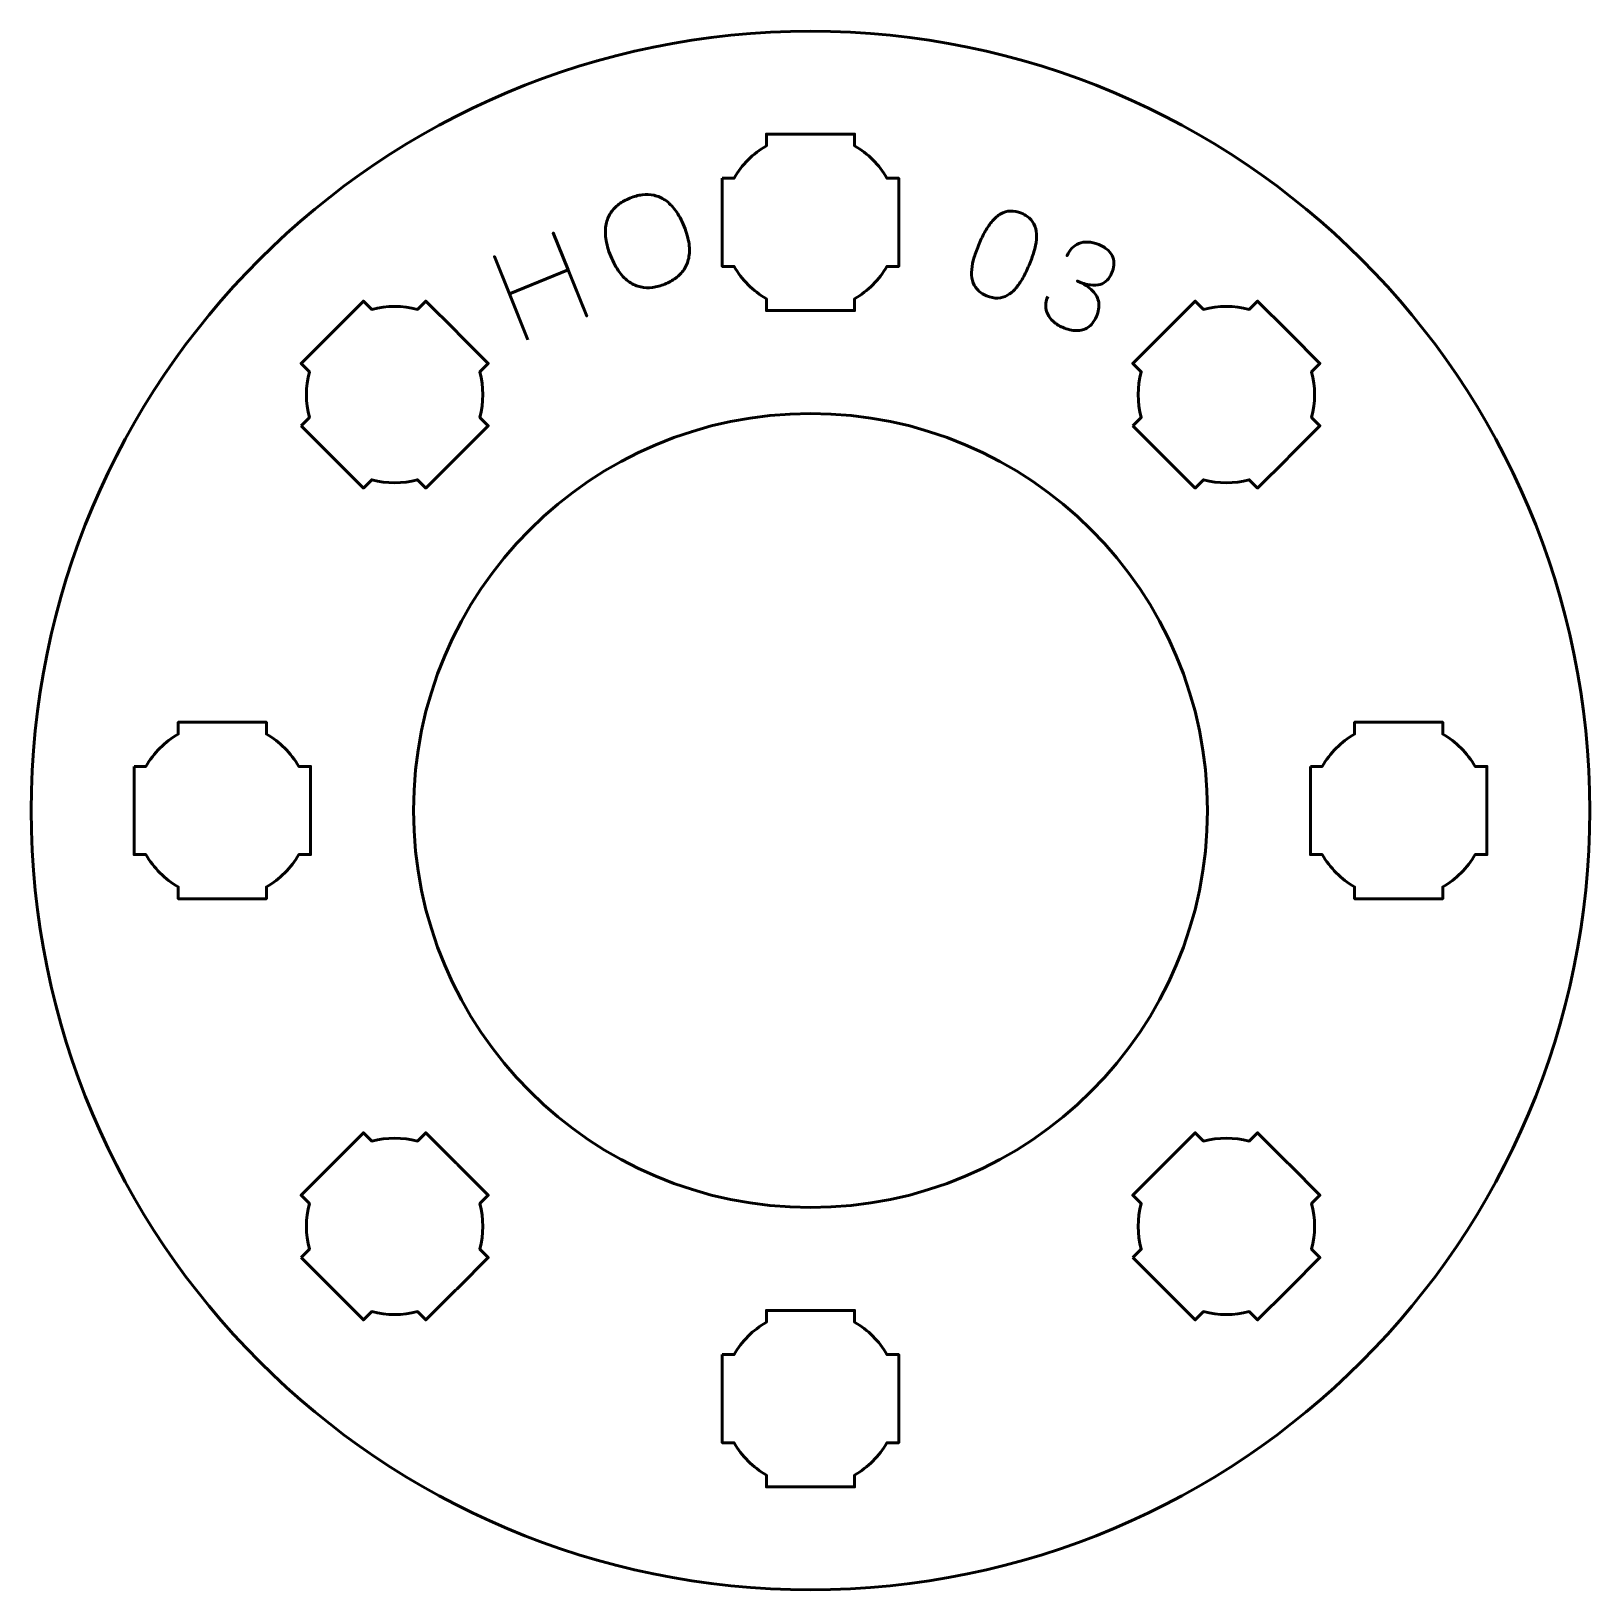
# Model space of a CAD drawing. Header units: centimetres. Extents: x -13.15 to -7.85, y -17.5 to -12.2.
import ezdxf

# ---------------------------------------------------------------- set-up
doc = ezdxf.new("R2010")
doc.units = ezdxf.units.CM
doc.header["$MEASUREMENT"] = 0
doc.layers.add('Layer 1', color=7, linetype='Continuous')

msp = doc.modelspace()

# ---------------------------------------------------------------- linework, layer by layer
at = {"layer": 'Layer 1', "lineweight": 53}
for major_axis in [(0, 2.65), (0, 1.35)]:
    msp.add_ellipse((-10.5, -14.85004), major_axis=major_axis, ratio=1, dxfattribs=at)
for points in [[(-10.8, -12.69994), (-10.8, -12.69994), (-10.7598, -12.69994), (-10.7598, -12.69994), (-10.7598, -12.69994), (-10.73347, -12.65442), (-10.69551, -12.61649), (-10.65, -12.59016), (-10.65, -12.59016), (-10.65, -12.59016), (-10.65, -12.54994), (-10.65, -12.54994), (-10.65, -12.54994), (-10.65, -12.54994), (-10.35, -12.54994), (-10.35, -12.54994), (-10.35, -12.54994), (-10.35, -12.54994), (-10.35, -12.59013), (-10.35, -12.59013), (-10.35, -12.59013), (-10.30447, -12.61646), (-10.26648, -12.65441), (-10.24012, -12.69994), (-10.24012, -12.69994), (-10.24012, -12.69994), (-10.2, -12.69994), (-10.2, -12.69994), (-10.2, -12.69994), (-10.2, -12.69994), (-10.2, -12.84536), (-10.2, -12.84536), (-10.2, -12.84536), (-10.2, -12.84536), (-10.19994, -12.85001), (-10.19994, -12.85001), (-10.19994, -12.85001), (-10.19994, -12.85001), (-10.2, -12.85465), (-10.2, -12.85465), (-10.2, -12.85465), (-10.2, -12.85465), (-10.2, -12.99994), (-10.2, -12.99994), (-10.2, -12.99994), (-10.2, -12.99994), (-10.24007, -12.99994), (-10.24007, -12.99994), (-10.24007, -12.99994), (-10.26642, -13.04551), (-10.30442, -13.08352), (-10.35, -13.10988), (-10.35, -13.10988), (-10.35, -13.10988), (-10.35, -13.14994), (-10.35, -13.14994), (-10.35, -13.14994), (-10.35, -13.14994), (-10.49328, -13.14994), (-10.49328, -13.14994), (-10.49328, -13.14994), (-10.49328, -13.14994), (-10.49995, -13.15002), (-10.49995, -13.15002), (-10.49995, -13.15002), (-10.49995, -13.15002), (-10.50663, -13.14994), (-10.50663, -13.14994), (-10.50663, -13.14994), (-10.50663, -13.14994), (-10.65, -13.14994), (-10.65, -13.14994), (-10.65, -13.14994), (-10.65, -13.14994), (-10.65, -13.10984), (-10.65, -13.10984), (-10.65, -13.10984), (-10.69554, -13.08348), (-10.73352, -13.04549), (-10.75985, -12.99994), (-10.75985, -12.99994), (-10.75985, -12.99994), (-10.8, -12.99994), (-10.8, -12.99994), (-10.8, -12.99994), (-10.8, -12.99994), (-10.8, -12.69994), (-10.8, -12.69994)], [(-12.23243, -13.54183), (-12.23243, -13.54183), (-12.20401, -13.5134), (-12.20401, -13.5134), (-12.20401, -13.5134), (-12.21757, -13.46259), (-12.21755, -13.40893), (-12.20399, -13.35813), (-12.20399, -13.35813), (-12.20399, -13.35813), (-12.23243, -13.32969), (-12.23243, -13.32969), (-12.23243, -13.32969), (-12.23243, -13.32969), (-12.0203, -13.11756), (-12.0203, -13.11756), (-12.0203, -13.11756), (-12.0203, -13.11756), (-11.99188, -13.14598), (-11.99188, -13.14598), (-11.99188, -13.14598), (-11.94107, -13.1324), (-11.88737, -13.13238), (-11.83654, -13.14593), (-11.83654, -13.14593), (-11.83654, -13.14593), (-11.80817, -13.11756), (-11.80817, -13.11756), (-11.80817, -13.11756), (-11.80817, -13.11756), (-11.70534, -13.22039), (-11.70534, -13.22039), (-11.70534, -13.22039), (-11.70534, -13.22039), (-11.70201, -13.22363), (-11.70201, -13.22363), (-11.70201, -13.22363), (-11.70201, -13.22363), (-11.69877, -13.22696), (-11.69877, -13.22696), (-11.69877, -13.22696), (-11.69877, -13.22696), (-11.59604, -13.32969), (-11.59604, -13.32969), (-11.59604, -13.32969), (-11.59604, -13.32969), (-11.62437, -13.35803), (-11.62437, -13.35803), (-11.62437, -13.35803), (-11.61078, -13.40888), (-11.61077, -13.46263), (-11.62436, -13.5135), (-11.62436, -13.5135), (-11.62436, -13.5135), (-11.59604, -13.54183), (-11.59604, -13.54183), (-11.59604, -13.54183), (-11.59604, -13.54183), (-11.69735, -13.64314), (-11.69735, -13.64314), (-11.69735, -13.64314), (-11.69735, -13.64314), (-11.70201, -13.64791), (-11.70201, -13.64791), (-11.70201, -13.64791), (-11.70201, -13.64791), (-11.70679, -13.65258), (-11.70679, -13.65258), (-11.70679, -13.65258), (-11.70679, -13.65258), (-11.80817, -13.75396), (-11.80817, -13.75396), (-11.80817, -13.75396), (-11.80817, -13.75396), (-11.83652, -13.7256), (-11.83652, -13.7256), (-11.83652, -13.7256), (-11.88736, -13.73916), (-11.94108, -13.73916), (-11.99191, -13.72557), (-11.99191, -13.72557), (-11.99191, -13.72557), (-12.0203, -13.75396), (-12.0203, -13.75396), (-12.0203, -13.75396), (-12.0203, -13.75396), (-12.23243, -13.54183), (-12.23243, -13.54183)], [(-9.404, -13.54183), (-9.404, -13.54183), (-9.37558, -13.5134), (-9.37558, -13.5134), (-9.37558, -13.5134), (-9.38915, -13.46259), (-9.38913, -13.40893), (-9.37556, -13.35813), (-9.37556, -13.35813), (-9.37556, -13.35813), (-9.404, -13.32969), (-9.404, -13.32969), (-9.404, -13.32969), (-9.404, -13.32969), (-9.19187, -13.11756), (-9.19187, -13.11756), (-9.19187, -13.11756), (-9.19187, -13.11756), (-9.16345, -13.14598), (-9.16345, -13.14598), (-9.16345, -13.14598), (-9.11264, -13.1324), (-9.05894, -13.13238), (-9.00811, -13.14593), (-9.00811, -13.14593), (-9.00811, -13.14593), (-8.97974, -13.11756), (-8.97974, -13.11756), (-8.97974, -13.11756), (-8.97974, -13.11756), (-8.87691, -13.22039), (-8.87691, -13.22039), (-8.87691, -13.22039), (-8.87691, -13.22039), (-8.87358, -13.22363), (-8.87358, -13.22363), (-8.87358, -13.22363), (-8.87358, -13.22363), (-8.87034, -13.22696), (-8.87034, -13.22696), (-8.87034, -13.22696), (-8.87034, -13.22696), (-8.76761, -13.32969), (-8.76761, -13.32969), (-8.76761, -13.32969), (-8.76761, -13.32969), (-8.79594, -13.35803), (-8.79594, -13.35803), (-8.79594, -13.35803), (-8.78235, -13.40888), (-8.78234, -13.46263), (-8.79593, -13.5135), (-8.79593, -13.5135), (-8.79593, -13.5135), (-8.76761, -13.54183), (-8.76761, -13.54183), (-8.76761, -13.54183), (-8.76761, -13.54183), (-8.86892, -13.64314), (-8.86892, -13.64314), (-8.86892, -13.64314), (-8.86892, -13.64314), (-8.87358, -13.64791), (-8.87358, -13.64791), (-8.87358, -13.64791), (-8.87358, -13.64791), (-8.87836, -13.65258), (-8.87836, -13.65258), (-8.87836, -13.65258), (-8.87836, -13.65258), (-8.97974, -13.75396), (-8.97974, -13.75396), (-8.97974, -13.75396), (-8.97974, -13.75396), (-9.00809, -13.7256), (-9.00809, -13.7256), (-9.00809, -13.7256), (-9.05894, -13.73916), (-9.11265, -13.73916), (-9.16348, -13.72557), (-9.16348, -13.72557), (-9.16348, -13.72557), (-9.19187, -13.75396), (-9.19187, -13.75396), (-9.19187, -13.75396), (-9.19187, -13.75396), (-9.404, -13.54183), (-9.404, -13.54183)], [(-12.8, -14.69994), (-12.8, -14.69994), (-12.7598, -14.69994), (-12.7598, -14.69994), (-12.7598, -14.69994), (-12.73347, -14.65442), (-12.69551, -14.61649), (-12.65, -14.59016), (-12.65, -14.59016), (-12.65, -14.59016), (-12.65, -14.54994), (-12.65, -14.54994), (-12.65, -14.54994), (-12.65, -14.54994), (-12.35, -14.54994), (-12.35, -14.54994), (-12.35, -14.54994), (-12.35, -14.54994), (-12.35, -14.59013), (-12.35, -14.59013), (-12.35, -14.59013), (-12.30447, -14.61646), (-12.26648, -14.65441), (-12.24012, -14.69994), (-12.24012, -14.69994), (-12.24012, -14.69994), (-12.2, -14.69994), (-12.2, -14.69994), (-12.2, -14.69994), (-12.2, -14.69994), (-12.2, -14.84536), (-12.2, -14.84536), (-12.2, -14.84536), (-12.2, -14.84536), (-12.19994, -14.85001), (-12.19994, -14.85001), (-12.19994, -14.85001), (-12.19994, -14.85001), (-12.2, -14.85465), (-12.2, -14.85465), (-12.2, -14.85465), (-12.2, -14.85465), (-12.2, -14.99994), (-12.2, -14.99994), (-12.2, -14.99994), (-12.2, -14.99994), (-12.24007, -14.99994), (-12.24007, -14.99994), (-12.24007, -14.99994), (-12.26642, -15.04551), (-12.30442, -15.08352), (-12.35, -15.10988), (-12.35, -15.10988), (-12.35, -15.10988), (-12.35, -15.14994), (-12.35, -15.14994), (-12.35, -15.14994), (-12.35, -15.14994), (-12.49328, -15.14994), (-12.49328, -15.14994), (-12.49328, -15.14994), (-12.49328, -15.14994), (-12.49995, -15.15002), (-12.49995, -15.15002), (-12.49995, -15.15002), (-12.49995, -15.15002), (-12.50663, -15.14994), (-12.50663, -15.14994), (-12.50663, -15.14994), (-12.50663, -15.14994), (-12.65, -15.14994), (-12.65, -15.14994), (-12.65, -15.14994), (-12.65, -15.14994), (-12.65, -15.10984), (-12.65, -15.10984), (-12.65, -15.10984), (-12.69554, -15.08348), (-12.73352, -15.04549), (-12.75985, -14.99994), (-12.75985, -14.99994), (-12.75985, -14.99994), (-12.8, -14.99994), (-12.8, -14.99994), (-12.8, -14.99994), (-12.8, -14.99994), (-12.8, -14.69994), (-12.8, -14.69994)], [(-8.8, -14.69994), (-8.8, -14.69994), (-8.7598, -14.69994), (-8.7598, -14.69994), (-8.7598, -14.69994), (-8.73347, -14.65442), (-8.69551, -14.61649), (-8.65, -14.59016), (-8.65, -14.59016), (-8.65, -14.59016), (-8.65, -14.54994), (-8.65, -14.54994), (-8.65, -14.54994), (-8.65, -14.54994), (-8.35, -14.54994), (-8.35, -14.54994), (-8.35, -14.54994), (-8.35, -14.54994), (-8.35, -14.59013), (-8.35, -14.59013), (-8.35, -14.59013), (-8.30447, -14.61646), (-8.26648, -14.65441), (-8.24012, -14.69994), (-8.24012, -14.69994), (-8.24012, -14.69994), (-8.2, -14.69994), (-8.2, -14.69994), (-8.2, -14.69994), (-8.2, -14.69994), (-8.2, -14.84536), (-8.2, -14.84536), (-8.2, -14.84536), (-8.2, -14.84536), (-8.19994, -14.85001), (-8.19994, -14.85001), (-8.19994, -14.85001), (-8.19994, -14.85001), (-8.2, -14.85465), (-8.2, -14.85465), (-8.2, -14.85465), (-8.2, -14.85465), (-8.2, -14.99994), (-8.2, -14.99994), (-8.2, -14.99994), (-8.2, -14.99994), (-8.24007, -14.99994), (-8.24007, -14.99994), (-8.24007, -14.99994), (-8.26642, -15.04551), (-8.30442, -15.08352), (-8.35, -15.10988), (-8.35, -15.10988), (-8.35, -15.10988), (-8.35, -15.14994), (-8.35, -15.14994), (-8.35, -15.14994), (-8.35, -15.14994), (-8.49328, -15.14994), (-8.49328, -15.14994), (-8.49328, -15.14994), (-8.49328, -15.14994), (-8.49995, -15.15002), (-8.49995, -15.15002), (-8.49995, -15.15002), (-8.49995, -15.15002), (-8.50663, -15.14994), (-8.50663, -15.14994), (-8.50663, -15.14994), (-8.50663, -15.14994), (-8.65, -15.14994), (-8.65, -15.14994), (-8.65, -15.14994), (-8.65, -15.14994), (-8.65, -15.10984), (-8.65, -15.10984), (-8.65, -15.10984), (-8.69554, -15.08348), (-8.73352, -15.04549), (-8.75985, -14.99994), (-8.75985, -14.99994), (-8.75985, -14.99994), (-8.8, -14.99994), (-8.8, -14.99994), (-8.8, -14.99994), (-8.8, -14.99994), (-8.8, -14.69994), (-8.8, -14.69994)], [(-12.23243, -16.37025), (-12.23243, -16.37025), (-12.20401, -16.34183), (-12.20401, -16.34183), (-12.20401, -16.34183), (-12.21757, -16.29102), (-12.21755, -16.23736), (-12.20399, -16.18656), (-12.20399, -16.18656), (-12.20399, -16.18656), (-12.23243, -16.15812), (-12.23243, -16.15812), (-12.23243, -16.15812), (-12.23243, -16.15812), (-12.0203, -15.94599), (-12.0203, -15.94599), (-12.0203, -15.94599), (-12.0203, -15.94599), (-11.99188, -15.97441), (-11.99188, -15.97441), (-11.99188, -15.97441), (-11.94107, -15.96083), (-11.88737, -15.9608), (-11.83654, -15.97436), (-11.83654, -15.97436), (-11.83654, -15.97436), (-11.80817, -15.94599), (-11.80817, -15.94599), (-11.80817, -15.94599), (-11.80817, -15.94599), (-11.70534, -16.04882), (-11.70534, -16.04882), (-11.70534, -16.04882), (-11.70534, -16.04882), (-11.70201, -16.05206), (-11.70201, -16.05206), (-11.70201, -16.05206), (-11.70201, -16.05206), (-11.69877, -16.05538), (-11.69877, -16.05538), (-11.69877, -16.05538), (-11.69877, -16.05538), (-11.59604, -16.15812), (-11.59604, -16.15812), (-11.59604, -16.15812), (-11.59604, -16.15812), (-11.62437, -16.18645), (-11.62437, -16.18645), (-11.62437, -16.18645), (-11.61078, -16.23731), (-11.61077, -16.29106), (-11.62436, -16.34193), (-11.62436, -16.34193), (-11.62436, -16.34193), (-11.59604, -16.37025), (-11.59604, -16.37025), (-11.59604, -16.37025), (-11.59604, -16.37025), (-11.69735, -16.47157), (-11.69735, -16.47157), (-11.69735, -16.47157), (-11.69735, -16.47157), (-11.70201, -16.47634), (-11.70201, -16.47634), (-11.70201, -16.47634), (-11.70201, -16.47634), (-11.70679, -16.48101), (-11.70679, -16.48101), (-11.70679, -16.48101), (-11.70679, -16.48101), (-11.80817, -16.58238), (-11.80817, -16.58238), (-11.80817, -16.58238), (-11.80817, -16.58238), (-11.83652, -16.55403), (-11.83652, -16.55403), (-11.83652, -16.55403), (-11.88736, -16.56759), (-11.94108, -16.56758), (-11.99191, -16.55399), (-11.99191, -16.55399), (-11.99191, -16.55399), (-12.0203, -16.58238), (-12.0203, -16.58238), (-12.0203, -16.58238), (-12.0203, -16.58238), (-12.23243, -16.37025), (-12.23243, -16.37025)], [(-9.404, -16.37025), (-9.404, -16.37025), (-9.37558, -16.34183), (-9.37558, -16.34183), (-9.37558, -16.34183), (-9.38915, -16.29102), (-9.38913, -16.23736), (-9.37556, -16.18656), (-9.37556, -16.18656), (-9.37556, -16.18656), (-9.404, -16.15812), (-9.404, -16.15812), (-9.404, -16.15812), (-9.404, -16.15812), (-9.19187, -15.94599), (-9.19187, -15.94599), (-9.19187, -15.94599), (-9.19187, -15.94599), (-9.16345, -15.97441), (-9.16345, -15.97441), (-9.16345, -15.97441), (-9.11264, -15.96083), (-9.05894, -15.9608), (-9.00811, -15.97436), (-9.00811, -15.97436), (-9.00811, -15.97436), (-8.97974, -15.94599), (-8.97974, -15.94599), (-8.97974, -15.94599), (-8.97974, -15.94599), (-8.87691, -16.04882), (-8.87691, -16.04882), (-8.87691, -16.04882), (-8.87691, -16.04882), (-8.87358, -16.05206), (-8.87358, -16.05206), (-8.87358, -16.05206), (-8.87358, -16.05206), (-8.87034, -16.05538), (-8.87034, -16.05538), (-8.87034, -16.05538), (-8.87034, -16.05538), (-8.76761, -16.15812), (-8.76761, -16.15812), (-8.76761, -16.15812), (-8.76761, -16.15812), (-8.79594, -16.18645), (-8.79594, -16.18645), (-8.79594, -16.18645), (-8.78235, -16.23731), (-8.78234, -16.29106), (-8.79593, -16.34193), (-8.79593, -16.34193), (-8.79593, -16.34193), (-8.76761, -16.37025), (-8.76761, -16.37025), (-8.76761, -16.37025), (-8.76761, -16.37025), (-8.86892, -16.47157), (-8.86892, -16.47157), (-8.86892, -16.47157), (-8.86892, -16.47157), (-8.87358, -16.47634), (-8.87358, -16.47634), (-8.87358, -16.47634), (-8.87358, -16.47634), (-8.87836, -16.48101), (-8.87836, -16.48101), (-8.87836, -16.48101), (-8.87836, -16.48101), (-8.97974, -16.58238), (-8.97974, -16.58238), (-8.97974, -16.58238), (-8.97974, -16.58238), (-9.00809, -16.55403), (-9.00809, -16.55403), (-9.00809, -16.55403), (-9.05894, -16.56759), (-9.11265, -16.56758), (-9.16348, -16.55399), (-9.16348, -16.55399), (-9.16348, -16.55399), (-9.19187, -16.58238), (-9.19187, -16.58238), (-9.19187, -16.58238), (-9.19187, -16.58238), (-9.404, -16.37025), (-9.404, -16.37025)], [(-10.8, -16.69994), (-10.8, -16.69994), (-10.7598, -16.69994), (-10.7598, -16.69994), (-10.7598, -16.69994), (-10.73347, -16.65442), (-10.69551, -16.61649), (-10.65, -16.59016), (-10.65, -16.59016), (-10.65, -16.59016), (-10.65, -16.54994), (-10.65, -16.54994), (-10.65, -16.54994), (-10.65, -16.54994), (-10.35, -16.54994), (-10.35, -16.54994), (-10.35, -16.54994), (-10.35, -16.54994), (-10.35, -16.59013), (-10.35, -16.59013), (-10.35, -16.59013), (-10.30447, -16.61646), (-10.26648, -16.65441), (-10.24012, -16.69994), (-10.24012, -16.69994), (-10.24012, -16.69994), (-10.2, -16.69994), (-10.2, -16.69994), (-10.2, -16.69994), (-10.2, -16.69994), (-10.2, -16.84536), (-10.2, -16.84536), (-10.2, -16.84536), (-10.2, -16.84536), (-10.19994, -16.85001), (-10.19994, -16.85001), (-10.19994, -16.85001), (-10.19994, -16.85001), (-10.2, -16.85465), (-10.2, -16.85465), (-10.2, -16.85465), (-10.2, -16.85465), (-10.2, -16.99994), (-10.2, -16.99994), (-10.2, -16.99994), (-10.2, -16.99994), (-10.24007, -16.99994), (-10.24007, -16.99994), (-10.24007, -16.99994), (-10.26642, -17.04551), (-10.30442, -17.08352), (-10.35, -17.10988), (-10.35, -17.10988), (-10.35, -17.10988), (-10.35, -17.14994), (-10.35, -17.14994), (-10.35, -17.14994), (-10.35, -17.14994), (-10.49328, -17.14994), (-10.49328, -17.14994), (-10.49328, -17.14994), (-10.49328, -17.14994), (-10.49995, -17.15002), (-10.49995, -17.15002), (-10.49995, -17.15002), (-10.49995, -17.15002), (-10.50663, -17.14994), (-10.50663, -17.14994), (-10.50663, -17.14994), (-10.50663, -17.14994), (-10.65, -17.14994), (-10.65, -17.14994), (-10.65, -17.14994), (-10.65, -17.14994), (-10.65, -17.10984), (-10.65, -17.10984), (-10.65, -17.10984), (-10.69554, -17.08348), (-10.73352, -17.04549), (-10.75985, -16.99994), (-10.75985, -16.99994), (-10.75985, -16.99994), (-10.8, -16.99994), (-10.8, -16.99994), (-10.8, -16.99994), (-10.8, -16.99994), (-10.8, -16.69994), (-10.8, -16.69994)]]:
    msp.add_open_spline(points, degree=3, knots=[0, 0, 0, 0, 0.0454545, 0.0454545, 0.0454545, 0.0454545, 0.0909091, 0.0909091, 0.0909091, 0.0909091, 0.1363636, 0.1363636, 0.1363636, 0.1363636, 0.1818182, 0.1818182, 0.1818182, 0.1818182, 0.2272727, 0.2272727, 0.2272727, 0.2272727, 0.2727273, 0.2727273, 0.2727273, 0.2727273, 0.3181818, 0.3181818, 0.3181818, 0.3181818, 0.3636364, 0.3636364, 0.3636364, 0.3636364, 0.4090909, 0.4090909, 0.4090909, 0.4090909, 0.4545455, 0.4545455, 0.4545455, 0.4545455, 0.5, 0.5, 0.5, 0.5, 0.5454545, 0.5454545, 0.5454545, 0.5454545, 0.5909091, 0.5909091, 0.5909091, 0.5909091, 0.6363636, 0.6363636, 0.6363636, 0.6363636, 0.6818182, 0.6818182, 0.6818182, 0.6818182, 0.7272727, 0.7272727, 0.7272727, 0.7272727, 0.7727273, 0.7727273, 0.7727273, 0.7727273, 0.8181818, 0.8181818, 0.8181818, 0.8181818, 0.8636364, 0.8636364, 0.8636364, 0.8636364, 0.9090909, 0.9090909, 0.9090909, 0.9090909, 0.9545455, 0.9545455, 0.9545455, 0.9545455, 1, 1, 1, 1], dxfattribs=at)
at = {"layer": 'Layer 1', "color": 5, "lineweight": 53}
for points, knots in [([(-10.99553, -13.06031), (-10.98172, -13.05479), (-10.96924, -13.04791), (-10.95809, -13.03961), (-10.95809, -13.03961), (-10.94694, -13.03138), (-10.93761, -13.02165), (-10.93004, -13.01037), (-10.93004, -13.01037), (-10.92253, -12.99914), (-10.9172, -12.98627), (-10.91418, -12.97184), (-10.91418, -12.97184), (-10.9111, -12.9574), (-10.91081, -12.94117), (-10.91312, -12.92323), (-10.91312, -12.92323), (-10.9155, -12.90529), (-10.92105, -12.88555), (-10.92967, -12.86389), (-10.92967, -12.86389), (-10.93845, -12.84229), (-10.94824, -12.82421), (-10.95905, -12.80959), (-10.95905, -12.80959), (-10.96987, -12.79503), (-10.98133, -12.7835), (-10.9936, -12.77514), (-10.9936, -12.77514), (-11.00588, -12.76677), (-11.01867, -12.76116), (-11.03191, -12.75822), (-11.03191, -12.75822), (-11.04522, -12.75535), (-11.05869, -12.75474), (-11.07247, -12.75645), (-11.07247, -12.75645), (-11.08624, -12.75824), (-11.10003, -12.76193), (-11.11384, -12.76752), (-11.11384, -12.76752), (-11.12765, -12.77304), (-11.14013, -12.78), (-11.15121, -12.78829), (-11.15121, -12.78829), (-11.16236, -12.79659), (-11.17162, -12.80639), (-11.17912, -12.81775), (-11.17912, -12.81775), (-11.1867, -12.82905), (-11.19196, -12.84198), (-11.19498, -12.85649), (-11.19498, -12.85649), (-11.198, -12.87107), (-11.19828, -12.8873), (-11.1959, -12.90531), (-11.1959, -12.90531), (-11.19352, -12.92326), (-11.18798, -12.94306), (-11.17934, -12.96473), (-11.17934, -12.96473), (-11.1705, -12.98632), (-11.16079, -13.0044), (-11.14997, -13.01896), (-11.14997, -13.01896), (-11.13923, -13.03345), (-11.12776, -13.0449), (-11.11548, -13.05319), (-11.11548, -13.05319), (-11.10328, -13.06149), (-11.09049, -13.06703), (-11.07732, -13.06983), (-11.07732, -13.06983), (-11.06408, -13.0727), (-11.05054, -13.07324), (-11.03683, -13.07145), (-11.03683, -13.07145), (-11.02305, -13.06967), (-11.00926, -13.0659), (-10.99553, -13.06031)], [0, 0, 0, 0, 0.05, 0.05, 0.05, 0.05, 0.1, 0.1, 0.1, 0.1, 0.15, 0.15, 0.15, 0.15, 0.2, 0.2, 0.2, 0.2, 0.25, 0.25, 0.25, 0.25, 0.3, 0.3, 0.3, 0.3, 0.35, 0.35, 0.35, 0.35, 0.4, 0.4, 0.4, 0.4, 0.45, 0.45, 0.45, 0.45, 0.5, 0.5, 0.5, 0.5, 0.55, 0.55, 0.55, 0.55, 0.6, 0.6, 0.6, 0.6, 0.65, 0.65, 0.65, 0.65, 0.7, 0.7, 0.7, 0.7, 0.75, 0.75, 0.75, 0.75, 0.8, 0.8, 0.8, 0.8, 0.85, 0.85, 0.85, 0.85, 0.9, 0.9, 0.9, 0.9, 0.95, 0.95, 0.95, 0.95, 1, 1, 1, 1]), ([(-10.99553, -13.06031), (-10.98172, -13.05479), (-10.96924, -13.04791), (-10.95809, -13.03961), (-10.95809, -13.03961), (-10.94694, -13.03138), (-10.93761, -13.02165), (-10.93004, -13.01037), (-10.93004, -13.01037), (-10.92253, -12.99914), (-10.9172, -12.98627), (-10.91418, -12.97184), (-10.91418, -12.97184), (-10.9111, -12.9574), (-10.91081, -12.94117), (-10.91312, -12.92323), (-10.91312, -12.92323), (-10.9155, -12.90529), (-10.92105, -12.88555), (-10.92967, -12.86389), (-10.92967, -12.86389), (-10.93845, -12.84229), (-10.94824, -12.82421), (-10.95905, -12.80959), (-10.95905, -12.80959), (-10.96987, -12.79503), (-10.98133, -12.7835), (-10.9936, -12.77514), (-10.9936, -12.77514), (-11.00588, -12.76677), (-11.01867, -12.76116), (-11.03191, -12.75822), (-11.03191, -12.75822), (-11.04522, -12.75535), (-11.05869, -12.75474), (-11.07247, -12.75645), (-11.07247, -12.75645), (-11.08624, -12.75824), (-11.10003, -12.76193), (-11.11384, -12.76752), (-11.11384, -12.76752), (-11.12765, -12.77304), (-11.14013, -12.78), (-11.15121, -12.78829), (-11.15121, -12.78829), (-11.16236, -12.79659), (-11.17162, -12.80639), (-11.17912, -12.81775), (-11.17912, -12.81775), (-11.1867, -12.82905), (-11.19196, -12.84198), (-11.19498, -12.85649), (-11.19498, -12.85649), (-11.198, -12.87107), (-11.19828, -12.8873), (-11.1959, -12.90531), (-11.1959, -12.90531), (-11.19352, -12.92326), (-11.18798, -12.94306), (-11.17934, -12.96473), (-11.17934, -12.96473), (-11.1705, -12.98632), (-11.16079, -13.0044), (-11.14997, -13.01896), (-11.14997, -13.01896), (-11.13923, -13.03345), (-11.12776, -13.0449), (-11.11548, -13.05319), (-11.11548, -13.05319), (-11.10328, -13.06149), (-11.09049, -13.06703), (-11.07732, -13.06983), (-11.07732, -13.06983), (-11.06408, -13.0727), (-11.05054, -13.07324), (-11.03683, -13.07145), (-11.03683, -13.07145), (-11.02305, -13.06967), (-11.00926, -13.0659), (-10.99553, -13.06031)], [0, 0, 0, 0, 0.05, 0.05, 0.05, 0.05, 0.1, 0.1, 0.1, 0.1, 0.15, 0.15, 0.15, 0.15, 0.2, 0.2, 0.2, 0.2, 0.25, 0.25, 0.25, 0.25, 0.3, 0.3, 0.3, 0.3, 0.35, 0.35, 0.35, 0.35, 0.4, 0.4, 0.4, 0.4, 0.45, 0.45, 0.45, 0.45, 0.5, 0.5, 0.5, 0.5, 0.55, 0.55, 0.55, 0.55, 0.6, 0.6, 0.6, 0.6, 0.65, 0.65, 0.65, 0.65, 0.7, 0.7, 0.7, 0.7, 0.75, 0.75, 0.75, 0.75, 0.8, 0.8, 0.8, 0.8, 0.85, 0.85, 0.85, 0.85, 0.9, 0.9, 0.9, 0.9, 0.95, 0.95, 0.95, 0.95, 1, 1, 1, 1]), ([(-9.90133, -13.09996), (-9.88762, -13.10565), (-9.87487, -13.10823), (-9.86309, -13.1077), (-9.86309, -13.1077), (-9.85137, -13.10716), (-9.8404, -13.10394), (-9.83033, -13.09817), (-9.83033, -13.09817), (-9.82019, -13.09234), (-9.81081, -13.08437), (-9.80219, -13.07429), (-9.80219, -13.07429), (-9.79348, -13.0642), (-9.78541, -13.05242), (-9.77788, -13.03908), (-9.77788, -13.03908), (-9.77043, -13.02574), (-9.7634, -13.01127), (-9.75683, -12.99566), (-9.75683, -12.99566), (-9.75021, -12.98019), (-9.74471, -12.96515), (-9.74029, -12.95051), (-9.74029, -12.95051), (-9.73592, -12.93586), (-9.73312, -12.92192), (-9.73188, -12.90867), (-9.73188, -12.90867), (-9.73063, -12.89541), (-9.73144, -12.88314), (-9.73423, -12.87175), (-9.73423, -12.87175), (-9.73703, -12.86043), (-9.7423, -12.85037), (-9.75012, -12.84148), (-9.75012, -12.84148), (-9.75788, -12.83259), (-9.76861, -12.82523), (-9.78225, -12.81932), (-9.78225, -12.81932), (-9.79595, -12.81364), (-9.80863, -12.81106), (-9.82042, -12.81159), (-9.82042, -12.81159), (-9.83221, -12.81219), (-9.84318, -12.81541), (-9.85331, -12.82125), (-9.85331, -12.82125), (-9.86338, -12.82709), (-9.87277, -12.83505), (-9.88146, -12.84521), (-9.88146, -12.84521), (-9.89016, -12.85528), (-9.89824, -12.86699), (-9.90569, -12.88034), (-9.90569, -12.88034), (-9.91321, -12.89361), (-9.92018, -12.90808), (-9.92674, -12.92355), (-9.92674, -12.92355), (-9.93337, -12.93915), (-9.93893, -12.95421), (-9.94329, -12.96891), (-9.94329, -12.96891), (-9.94773, -12.98355), (-9.95053, -12.9975), (-9.95178, -13.01075), (-9.95178, -13.01075), (-9.95301, -13.02401), (-9.95221, -13.03629), (-9.94935, -13.04761), (-9.94935, -13.04761), (-9.94655, -13.05892), (-9.94127, -13.06898), (-9.93345, -13.07787), (-9.93345, -13.07787), (-9.92569, -13.08669), (-9.91496, -13.09405), (-9.90133, -13.09996)], [0, 0, 0, 0, 0.05, 0.05, 0.05, 0.05, 0.1, 0.1, 0.1, 0.1, 0.15, 0.15, 0.15, 0.15, 0.2, 0.2, 0.2, 0.2, 0.25, 0.25, 0.25, 0.25, 0.3, 0.3, 0.3, 0.3, 0.35, 0.35, 0.35, 0.35, 0.4, 0.4, 0.4, 0.4, 0.45, 0.45, 0.45, 0.45, 0.5, 0.5, 0.5, 0.5, 0.55, 0.55, 0.55, 0.55, 0.6, 0.6, 0.6, 0.6, 0.65, 0.65, 0.65, 0.65, 0.7, 0.7, 0.7, 0.7, 0.75, 0.75, 0.75, 0.75, 0.8, 0.8, 0.8, 0.8, 0.85, 0.85, 0.85, 0.85, 0.9, 0.9, 0.9, 0.9, 0.95, 0.95, 0.95, 0.95, 1, 1, 1, 1]), ([(-9.90133, -13.09996), (-9.88762, -13.10565), (-9.87487, -13.10823), (-9.86309, -13.1077), (-9.86309, -13.1077), (-9.85137, -13.10716), (-9.8404, -13.10394), (-9.83033, -13.09817), (-9.83033, -13.09817), (-9.82019, -13.09234), (-9.81081, -13.08437), (-9.80219, -13.07429), (-9.80219, -13.07429), (-9.79348, -13.0642), (-9.78541, -13.05242), (-9.77788, -13.03908), (-9.77788, -13.03908), (-9.77043, -13.02574), (-9.7634, -13.01127), (-9.75683, -12.99566), (-9.75683, -12.99566), (-9.75021, -12.98019), (-9.74471, -12.96515), (-9.74029, -12.95051), (-9.74029, -12.95051), (-9.73592, -12.93586), (-9.73312, -12.92192), (-9.73188, -12.90867), (-9.73188, -12.90867), (-9.73063, -12.89541), (-9.73144, -12.88314), (-9.73423, -12.87175), (-9.73423, -12.87175), (-9.73703, -12.86043), (-9.7423, -12.85037), (-9.75012, -12.84148), (-9.75012, -12.84148), (-9.75788, -12.83259), (-9.76861, -12.82523), (-9.78225, -12.81932), (-9.78225, -12.81932), (-9.79595, -12.81364), (-9.80863, -12.81106), (-9.82042, -12.81159), (-9.82042, -12.81159), (-9.83221, -12.81219), (-9.84318, -12.81541), (-9.85331, -12.82125), (-9.85331, -12.82125), (-9.86338, -12.82709), (-9.87277, -12.83505), (-9.88146, -12.84521), (-9.88146, -12.84521), (-9.89016, -12.85528), (-9.89824, -12.86699), (-9.90569, -12.88034), (-9.90569, -12.88034), (-9.91321, -12.89361), (-9.92018, -12.90808), (-9.92674, -12.92355), (-9.92674, -12.92355), (-9.93337, -12.93915), (-9.93893, -12.95421), (-9.94329, -12.96891), (-9.94329, -12.96891), (-9.94773, -12.98355), (-9.95053, -12.9975), (-9.95178, -13.01075), (-9.95178, -13.01075), (-9.95301, -13.02401), (-9.95221, -13.03629), (-9.94935, -13.04761), (-9.94935, -13.04761), (-9.94655, -13.05892), (-9.94127, -13.06898), (-9.93345, -13.07787), (-9.93345, -13.07787), (-9.92569, -13.08669), (-9.91496, -13.09405), (-9.90133, -13.09996)], [0, 0, 0, 0, 0.05, 0.05, 0.05, 0.05, 0.1, 0.1, 0.1, 0.1, 0.15, 0.15, 0.15, 0.15, 0.2, 0.2, 0.2, 0.2, 0.25, 0.25, 0.25, 0.25, 0.3, 0.3, 0.3, 0.3, 0.35, 0.35, 0.35, 0.35, 0.4, 0.4, 0.4, 0.4, 0.45, 0.45, 0.45, 0.45, 0.5, 0.5, 0.5, 0.5, 0.55, 0.55, 0.55, 0.55, 0.6, 0.6, 0.6, 0.6, 0.65, 0.65, 0.65, 0.65, 0.7, 0.7, 0.7, 0.7, 0.75, 0.75, 0.75, 0.75, 0.8, 0.8, 0.8, 0.8, 0.85, 0.85, 0.85, 0.85, 0.9, 0.9, 0.9, 0.9, 0.95, 0.95, 0.95, 0.95, 1, 1, 1, 1]), ([(-11.46064, -13.24938), (-11.46064, -13.24938), (-11.52391, -13.09275), (-11.52391, -13.09275), (-11.52391, -13.09275), (-11.52391, -13.09275), (-11.32409, -13.01208), (-11.32409, -13.01208), (-11.32409, -13.01208), (-11.32409, -13.01208), (-11.26082, -13.16863), (-11.26082, -13.16863), (-11.26082, -13.16863), (-11.26082, -13.16863), (-11.37498, -12.88604), (-11.37498, -12.88604), (-11.37498, -12.88604), (-11.37498, -12.88604), (-11.32409, -13.01208), (-11.32409, -13.01208), (-11.32409, -13.01208), (-11.32409, -13.01208), (-11.52391, -13.09275), (-11.52391, -13.09275), (-11.52391, -13.09275), (-11.52391, -13.09275), (-11.5748, -12.96679), (-11.5748, -12.96679), (-11.5748, -12.96679), (-11.5748, -12.96679), (-11.46064, -13.24938), (-11.46064, -13.24938)], [0, 0, 0, 0, 0.125, 0.125, 0.125, 0.125, 0.25, 0.25, 0.25, 0.25, 0.375, 0.375, 0.375, 0.375, 0.5, 0.5, 0.5, 0.5, 0.625, 0.625, 0.625, 0.625, 0.75, 0.75, 0.75, 0.75, 0.875, 0.875, 0.875, 0.875, 1, 1, 1, 1]), ([(-9.69314, -13.10238), (-9.69753, -13.11285), (-9.69974, -13.12313), (-9.69977, -13.13329), (-9.69977, -13.13329), (-9.69971, -13.14345), (-9.69761, -13.15314), (-9.69331, -13.16234), (-9.69331, -13.16234), (-9.68902, -13.17156), (-9.6826, -13.17994), (-9.6742, -13.18756), (-9.6742, -13.18756), (-9.66572, -13.19512), (-9.65527, -13.20162), (-9.64276, -13.20696), (-9.64276, -13.20696), (-9.62609, -13.21416), (-9.6104, -13.21789), (-9.59572, -13.21837), (-9.59572, -13.21837), (-9.58105, -13.21878), (-9.56797, -13.21523), (-9.5564, -13.20757), (-9.5564, -13.20757), (-9.54483, -13.19998), (-9.53541, -13.18765), (-9.52799, -13.17057), (-9.52799, -13.17057), (-9.52072, -13.15341), (-9.51804, -13.13749), (-9.52003, -13.1228), (-9.52003, -13.1228), (-9.52201, -13.1081), (-9.52896, -13.09464), (-9.54091, -13.08247), (-9.54091, -13.08247), (-9.55287, -13.07029), (-9.57006, -13.05943), (-9.59263, -13.04984), (-9.59263, -13.04984), (-9.5759, -13.05698), (-9.56106, -13.0614), (-9.5483, -13.06314), (-9.5483, -13.06314), (-9.53547, -13.0648), (-9.52438, -13.0642), (-9.51505, -13.06131), (-9.51505, -13.06131), (-9.5057, -13.05843), (-9.49784, -13.05363), (-9.49143, -13.04706), (-9.49143, -13.04706), (-9.48502, -13.0404), (-9.47987, -13.0324), (-9.47598, -13.02299), (-9.47598, -13.02299), (-9.47194, -13.01364), (-9.46947, -13.00435), (-9.46861, -12.99518), (-9.46861, -12.99518), (-9.46782, -12.98601), (-9.46894, -12.97726), (-9.47205, -12.96876), (-9.47205, -12.96876), (-9.47508, -12.96034), (-9.48051, -12.95246), (-9.48829, -12.9452), (-9.48829, -12.9452), (-9.49605, -12.93793), (-9.50657, -12.93142), (-9.51972, -12.92573), (-9.51972, -12.92573), (-9.53294, -12.92025), (-9.54519, -12.91733), (-9.55655, -12.91694), (-9.55655, -12.91694), (-9.5679, -12.91656), (-9.57822, -12.9183), (-9.58743, -12.92211), (-9.58743, -12.92211), (-9.5967, -12.92591), (-9.60473, -12.93134), (-9.61148, -12.9384), (-9.61148, -12.9384), (-9.61825, -12.94555), (-9.62361, -12.95375), (-9.62765, -12.96324), (-9.62765, -12.96324), (-9.62361, -12.95375), (-9.61825, -12.94555), (-9.61148, -12.9384), (-9.61148, -12.9384), (-9.60473, -12.93134), (-9.5967, -12.92591), (-9.58743, -12.92211), (-9.58743, -12.92211), (-9.57822, -12.9183), (-9.5679, -12.91656), (-9.55655, -12.91694), (-9.55655, -12.91694), (-9.54519, -12.91733), (-9.53294, -12.92025), (-9.51972, -12.92573), (-9.51972, -12.92573), (-9.50657, -12.93142), (-9.49605, -12.93793), (-9.48829, -12.9452), (-9.48829, -12.9452), (-9.48051, -12.95246), (-9.47508, -12.96034), (-9.47205, -12.96876), (-9.47205, -12.96876), (-9.46894, -12.97726), (-9.46782, -12.98601), (-9.46861, -12.99518), (-9.46861, -12.99518), (-9.46947, -13.00435), (-9.47194, -13.01364), (-9.47598, -13.02299), (-9.47598, -13.02299), (-9.47987, -13.0324), (-9.48502, -13.0404), (-9.49143, -13.04706), (-9.49143, -13.04706), (-9.49784, -13.05363), (-9.5057, -13.05843), (-9.51505, -13.06131), (-9.51505, -13.06131), (-9.52438, -13.0642), (-9.53547, -13.0648), (-9.5483, -13.06314), (-9.5483, -13.06314), (-9.56106, -13.0614), (-9.5759, -13.05698), (-9.59263, -13.04984), (-9.59263, -13.04984), (-9.57006, -13.05943), (-9.55287, -13.07029), (-9.54091, -13.08247), (-9.54091, -13.08247), (-9.52896, -13.09464), (-9.52201, -13.1081), (-9.52003, -13.1228), (-9.52003, -13.1228), (-9.51804, -13.13749), (-9.52072, -13.15341), (-9.52799, -13.17057), (-9.52799, -13.17057), (-9.53541, -13.18765), (-9.54483, -13.19998), (-9.5564, -13.20757), (-9.5564, -13.20757), (-9.56797, -13.21523), (-9.58105, -13.21878), (-9.59572, -13.21837), (-9.59572, -13.21837), (-9.6104, -13.21789), (-9.62609, -13.21416), (-9.64276, -13.20696), (-9.64276, -13.20696), (-9.65527, -13.20162), (-9.66572, -13.19512), (-9.6742, -13.18756), (-9.6742, -13.18756), (-9.6826, -13.17994), (-9.68902, -13.17156), (-9.69331, -13.16234), (-9.69331, -13.16234), (-9.69761, -13.15314), (-9.69971, -13.14345), (-9.69977, -13.13329), (-9.69977, -13.13329), (-9.69974, -13.12313), (-9.69753, -13.11285), (-9.69314, -13.10238)], [0, 0, 0, 0, 0.0227273, 0.0227273, 0.0227273, 0.0227273, 0.0454545, 0.0454545, 0.0454545, 0.0454545, 0.0681818, 0.0681818, 0.0681818, 0.0681818, 0.0909091, 0.0909091, 0.0909091, 0.0909091, 0.1136364, 0.1136364, 0.1136364, 0.1136364, 0.1363636, 0.1363636, 0.1363636, 0.1363636, 0.1590909, 0.1590909, 0.1590909, 0.1590909, 0.1818182, 0.1818182, 0.1818182, 0.1818182, 0.2045455, 0.2045455, 0.2045455, 0.2045455, 0.2272727, 0.2272727, 0.2272727, 0.2272727, 0.25, 0.25, 0.25, 0.25, 0.2727273, 0.2727273, 0.2727273, 0.2727273, 0.2954545, 0.2954545, 0.2954545, 0.2954545, 0.3181818, 0.3181818, 0.3181818, 0.3181818, 0.3409091, 0.3409091, 0.3409091, 0.3409091, 0.3636364, 0.3636364, 0.3636364, 0.3636364, 0.3863636, 0.3863636, 0.3863636, 0.3863636, 0.4090909, 0.4090909, 0.4090909, 0.4090909, 0.4318182, 0.4318182, 0.4318182, 0.4318182, 0.4545455, 0.4545455, 0.4545455, 0.4545455, 0.4772727, 0.4772727, 0.4772727, 0.4772727, 0.5, 0.5, 0.5, 0.5, 0.5227273, 0.5227273, 0.5227273, 0.5227273, 0.5454545, 0.5454545, 0.5454545, 0.5454545, 0.5681818, 0.5681818, 0.5681818, 0.5681818, 0.5909091, 0.5909091, 0.5909091, 0.5909091, 0.6136364, 0.6136364, 0.6136364, 0.6136364, 0.6363636, 0.6363636, 0.6363636, 0.6363636, 0.6590909, 0.6590909, 0.6590909, 0.6590909, 0.6818182, 0.6818182, 0.6818182, 0.6818182, 0.7045455, 0.7045455, 0.7045455, 0.7045455, 0.7272727, 0.7272727, 0.7272727, 0.7272727, 0.75, 0.75, 0.75, 0.75, 0.7727273, 0.7727273, 0.7727273, 0.7727273, 0.7954545, 0.7954545, 0.7954545, 0.7954545, 0.8181818, 0.8181818, 0.8181818, 0.8181818, 0.8409091, 0.8409091, 0.8409091, 0.8409091, 0.8636364, 0.8636364, 0.8636364, 0.8636364, 0.8863636, 0.8863636, 0.8863636, 0.8863636, 0.9090909, 0.9090909, 0.9090909, 0.9090909, 0.9318182, 0.9318182, 0.9318182, 0.9318182, 0.9545455, 0.9545455, 0.9545455, 0.9545455, 0.9772727, 0.9772727, 0.9772727, 0.9772727, 1, 1, 1, 1])]:
    msp.add_open_spline(points, degree=3, knots=knots, dxfattribs=at)

doc.saveas('drawing.dxf')
